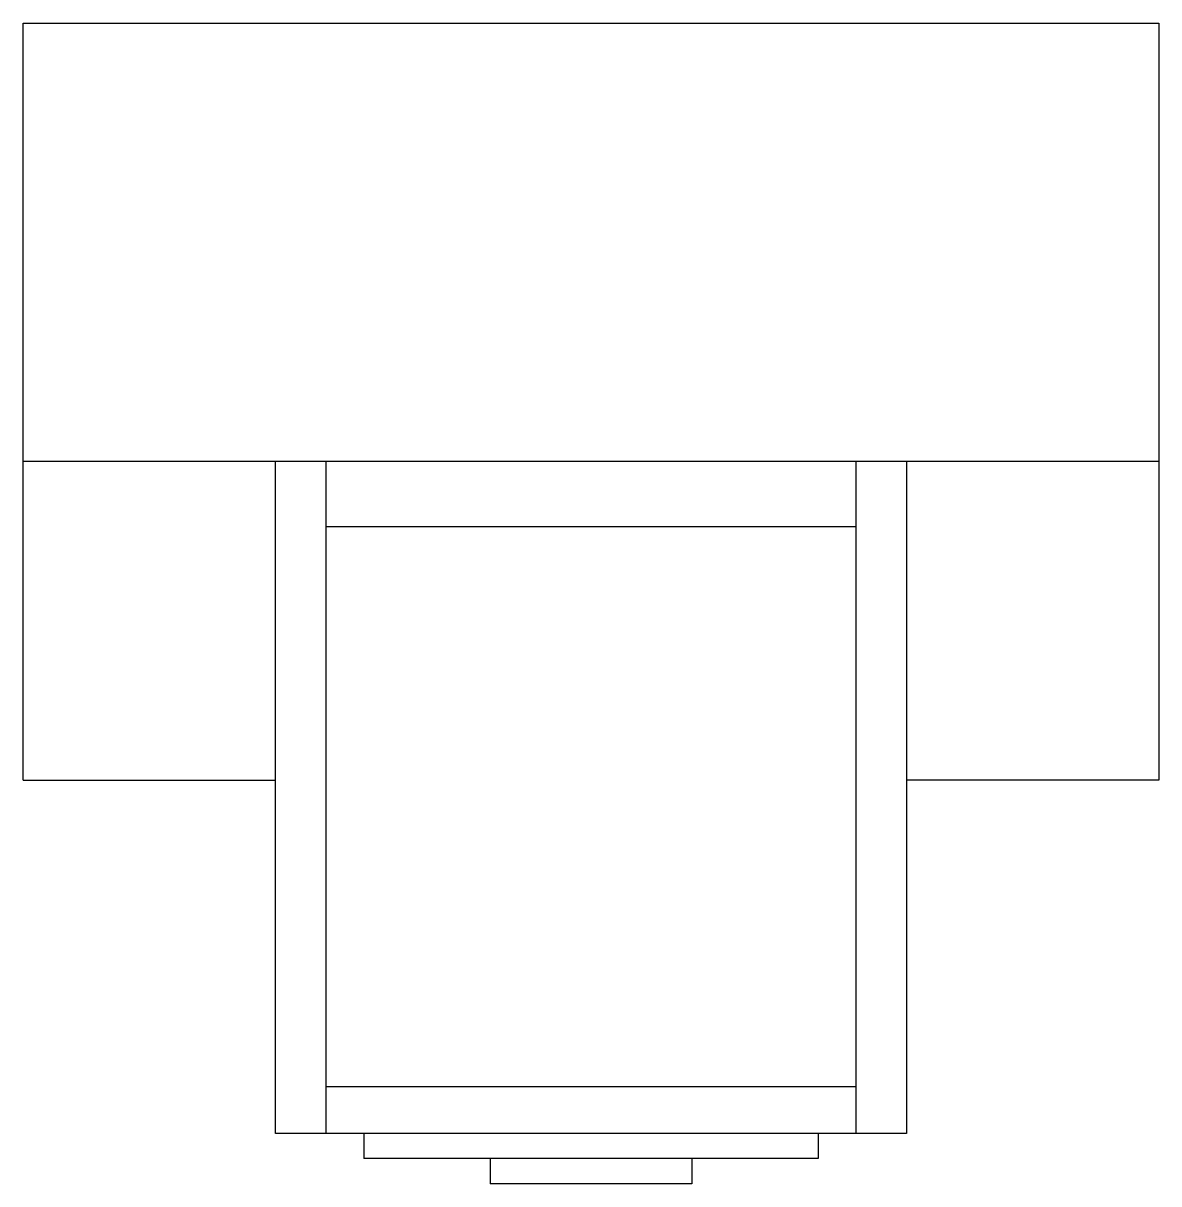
# Model space of a CAD drawing. Header units: millimetres. Extents: x 1329.522 to 1329.972, y 2711.385 to 2711.845.
import ezdxf

# ---------------------------------------------------------------- set-up
doc = ezdxf.new("R2010")
doc.units = ezdxf.units.MM
doc.header["$LTSCALE"] = 10
doc.layers.add('Equipam_informática', color=1, linetype='Continuous')

msp = doc.modelspace()

# ---------------------------------------------------------------- linework, layer by layer
at = {"layer": 'Equipam_informática'}
for p, q in [((1329.52227, 2711.54495), (1329.52227, 2711.84495)), ((1329.52227, 2711.84495), (1329.97227, 2711.84495)), ((1329.97227, 2711.84495), (1329.97227, 2711.54495)), ((1329.52227, 2711.67136), (1329.97227, 2711.67136)), ((1329.62227, 2711.40495), (1329.62227, 2711.67136)), ((1329.64227, 2711.40495), (1329.64227, 2711.67136)), ((1329.85227, 2711.67136), (1329.85227, 2711.40495)), ((1329.87227, 2711.67136), (1329.87227, 2711.40495)), ((1329.64227, 2711.64542), (1329.85227, 2711.64542)), ((1329.52227, 2711.54495), (1329.62227, 2711.54495)), ((1329.97227, 2711.54495), (1329.87227, 2711.54495)), ((1329.64227, 2711.42356), (1329.85227, 2711.42356)), ((1329.87227, 2711.40495), (1329.62227, 2711.40495)), ((1329.65727, 2711.40495), (1329.65727, 2711.39495)), ((1329.83727, 2711.40495), (1329.83727, 2711.39495)), ((1329.83727, 2711.39495), (1329.65727, 2711.39495)), ((1329.70727, 2711.39495), (1329.70727, 2711.38495)), ((1329.78727, 2711.39495), (1329.78727, 2711.38495)), ((1329.78727, 2711.38495), (1329.70727, 2711.38495))]:
    msp.add_line(p, q, dxfattribs=at)

doc.saveas('drawing.dxf')
